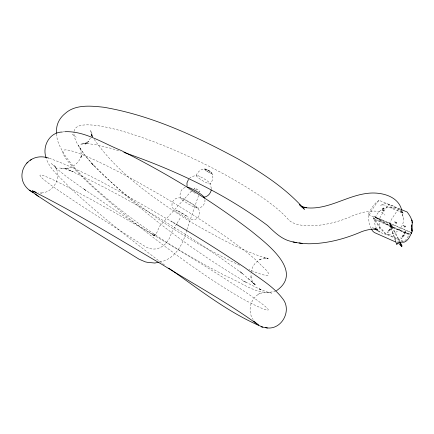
<?xml version="1.0" encoding="UTF-8"?>
<svg xmlns="http://www.w3.org/2000/svg" width="434" height="434" viewBox="0 0 434 434"><rect width="100%" height="100%" fill="white"/><g stroke="black" fill="none" stroke-linecap="round" stroke-linejoin="round"><path stroke-width="0.33" stroke-dasharray="2.17 1.63" d="M91.487 136.005L91.536 134.177L90.473 130.037L92.648 136.406M382.408 209.66L383.189 207.951A2.729 1.877 -18.5 0 1 383.835 208.721L383.835 209.882L383.141 210.919A2.718 1.866 -18.7 0 1 382.484 210.154L382.381 209.524M383.911 209.215L383.141 210.919M91.699 136.477L92.149 133.189L91.205 136.243M251.161 272.351C251.747 266.66 255.577 261.713 260.568 259.082L259.071 259.836L263.275 258.425L267.702 258.17L264.192 257.888L268.32 258.772C240.686 250.841 215.644 235.863 190.667 221.991C155.052 199.249 118.656 174.457 94.183 139.347M382.441 209.394L383.189 207.951M186.631 230.275C183.284 244.168 174.886 259.537 159.511 262.033M186.848 229.64L198.604 195.398M391.425 225.544L391.153 226.212A8.089 2.924 -65.5 0 1 389.092 229.966L387.22 232.06L387.877 232.347L388.593 231.87L390.562 229.472A7.297 2.626 -65.5 0 0 391.978 226.787L392.265 226.081L391.425 225.544L392.265 226.081M392.086 225.826L391.81 226.499A8.089 2.919 -65.5 0 1 389.754 230.253L387.877 232.347M391.604 225.794L391.316 226.499A7.297 2.631 -65.5 0 1 389.906 229.185L387.22 232.06M405.014 231.441L404.738 232.119A8.175 2.826 -65.4 0 1 402.665 235.912L400.799 238.044L401.472 238.342L402.177 237.848L404.141 235.412A7.378 2.539 -65.4 0 0 405.568 232.695L405.861 231.984L405.014 231.441L405.861 231.984M405.687 231.734L405.41 232.412A8.181 2.821 -65.4 0 1 403.338 236.21L401.472 238.342M405.188 231.691L404.895 232.402A7.373 2.544 -65.4 0 1 403.468 235.119L400.799 238.044M196.157 175.553C197.454 172.059 200.768 168.859 204.696 169M410.141 233.134L410.591 232.206L374.244 216.474L373.186 218.28L379.598 227.568L385.121 233.796L403.506 241.939M368.395 214.542L389.233 223.792L391.853 218.785L396.182 212.291L399.096 208.721L400.381 210.175M369.22 215.118L371.808 210.197L376.126 203.828L379.056 200.34L399.096 208.721L401.656 211.96M395.401 240.924L391.164 228.962L389.716 223.792L390.02 223.282A525.894 111.543 37.6 0 1 397.625 237.029L398.564 238.879A525.894 111.543 37.6 0 1 399.47 240.702M176.665 223.955L171.517 232.586A23.523 18.689 -90 0 1 145.341 246.583A693.548 43.053 29.3 0 1 75.977 202.168A147.045 6.667 30.7 0 1 125.746 218.882A125.475 5.837 30.7 0 1 244.223 291.312A125.475 5.837 30.7 0 1 252.897 304.196A129.983 14.322 37.4 0 1 130.037 219.094A129.983 14.322 37.4 0 1 63.711 150.245A117.5 12.233 31 0 1 157.271 193.222A117.5 12.233 31 0 1 261.507 265.63A119.779 10.183 30.9 0 1 248.888 269.492M177.012 223.38L180.441 217.629M373.186 218.28L409.517 234.072C407.586 236.601 406.891 240.463 403.392 241.331L385.511 233.421L380.526 227.758L374.336 218.779L374.981 217.884L375.638 217.081L389.813 226.06L407.716 233.85L409.761 233.714L410.591 232.206M90.484 138.001L88.4 141.218L85.026 144.207L88.975 141.386L84.863 143.383L80.328 144.202L87.901 143.567L83.426 143.117L95.241 144.587L110.8 148.292L120.185 151.238M403.419 225.832L403.669 225.458M405.128 226.966A1.025 0.45 32.9 0 0 404.076 225.805A1.025 0.45 32.9 0 0 403.615 226.429A1.025 0.45 32.9 0 0 405.128 226.966L405.372 226.591A1.025 0.45 32.9 0 0 404.32 225.425A1.025 0.45 32.9 0 0 403.864 226.054A1.025 0.45 32.9 0 0 405.372 226.591M396.388 223.271A1.014 0.445 33.3 0 0 395.396 222.11A1.014 0.445 33.3 0 0 394.886 222.691A1.014 0.445 33.3 0 0 396.388 223.271L396.654 222.864A1.014 0.445 33.3 0 0 395.667 221.703A1.014 0.445 33.3 0 0 395.157 222.289A1.014 0.445 33.3 0 0 396.66 222.864M394.723 222.116L394.994 221.709M191.41 191.106L159.202 226.64L157.358 231.653L155.925 233.877L154.103 235.602L155.502 234.311L153.663 235.282L155.708 234.707L153.848 235.06L151.976 234.821L154.119 235.174C130.026 220.743 106.932 204.539 83.605 188.866L86.019 190.537C74.957 182.627 63.375 175.211 53.724 165.549L56.523 168.967L55.14 166.477C62.425 177.479 53.23 193.309 40.188 192.989L41.555 193.097L38.572 192.761M189.305 178.493L191.584 176.681L196.385 175.331M379.056 200.34C374.032 203.508 370.934 209.036 368.157 214.141L369.128 223.081L371.119 228.474M395.374 207.729L392.982 208.895L388.994 204.495L386.076 208.027L381.752 214.456L379.142 219.42L379.837 229.174M185.269 187.434C179.307 189.229 177.951 198.181 183.87 200.996A8.946 1.004 30.8 0 0 191.182 205.57L194.546 207.246A8.647 0.971 30.8 0 0 196.732 207.723L194.459 205.58A8.94 1.004 30.8 0 0 187.011 200.92L183.615 199.233A8.647 0.971 30.8 0 0 181.515 198.821L181.83 199.298M275.845 290.91C258.485 296.883 242.318 282.659 227.047 276.583C185.464 255.208 145.319 230.714 109.341 200.714L108.039 199.602C91.992 185.785 75.793 171.587 63.95 153.842C60.603 147.625 56.398 141.186 56.778 133.851M62.919 131.941L64.123 131.8M205.103 169.032L208.689 170.204L211.754 173.09A4.128 0.656 30.9 0 1 210.002 172.938M196.483 207.875C201.24 209.172 205.819 203.953 204.908 199.342M49.308 158.258C92.035 173.844 130.894 198.463 170.345 220.765M389.233 223.792L393.009 225.208M400.354 209.166C394.034 207.354 387.199 200.676 380.651 205.477L383.168 204.767L402.329 212.823M376.159 217.467L410.461 232.32M374.911 219.599L409.197 234.517M408.611 234.398L389.596 226.119L374.244 216.474M177.392 210.658L176.28 210.137L182.351 213.295L188.253 217.152L187.417 216.533M374.216 228.441L372.643 227.666L373.186 228.04M204.723 169.396A4.128 0.656 30.9 0 1 206.448 169.531L207.333 169.965M206.427 169.531A4.161 0.662 30.9 0 0 204.685 169.396L205.076 169.792A4.291 0.684 30.9 0 0 209.128 172.526L210.013 172.965M177.989 210.962L186.474 215.937M172.656 222.137L173.812 222.821M51.103 163.455L55.096 166.293M72.266 134.296L76.2 137.149M164.415 264.908C131.621 240.436 99.391 215.085 69.391 187.217C61.411 178.184 50.279 170.296 46.232 158.513M188.676 188.877L189.549 189.582M247.765 278.281L255.973 285.306L239.704 271.239L243.002 274.06C188.622 233.953 130.308 198.745 69.104 170.079L73.313 171.739L64.227 168.495L59.664 168.023L69.001 169L64.498 168.533C72.527 168.332 79.889 162.522 81.7 154.656L80.903 158.318L81.294 153.842L80.48 149.426L78.511 145.363L83.572 153.891L93.587 165.571L91.324 163.07C137.573 209.242 190.13 249.203 246.366 282.442L243.55 281.026L261.745 290.194L258.36 288.491L266.449 291.762L271.657 293.156L267.192 292.31L262.662 292.662L258.387 294.192L259.7 293.574C250.499 298.18 247.082 311.097 253.103 319.489M252.458 282.29L254.921 284.97L252.3 281.107L250.781 276.708L251.243 278.221L250.912 273.637M92.453 136.547L91.075 134.307L93.088 137.681M211.358 188.703L210.268 183.777C212.92 180.891 213.973 175.944 211.407 172.699A4.259 0.678 30.9 0 0 207.392 169.971M212.514 174.745L212.107 173.746M395.689 240.431L392.553 231.892L390.02 223.282M402.394 213.886L403.403 218.172M239.519 265.223A119.779 10.183 30.9 0 1 200.096 244.792A121.341 27.483 34.3 0 1 74.002 131.903M74.089 131.323A121.341 27.483 34.3 0 1 78.863 126.023A120.907 24.141 25.3 0 1 182.117 153.479A120.907 24.141 25.3 0 1 288.198 219.365A47.425 19.389 -16.4 0 0 351.882 216.11A23.973 9.429 -16.3 0 1 384.947 215.08M195.289 189.251A3.38 0.445 30.8 0 1 195.213 188.389A3.38 0.445 30.8 0 1 199.694 191.199A3.38 0.445 30.8 0 1 197.443 190.602M196.683 190.163A3.38 0.445 30.8 0 1 195.951 189.707M376.647 228.593A14.696 13.313 -27.1 0 1 387.079 207.485A14.696 13.313 -27.1 0 1 403.029 223.13A14.696 13.313 -27.1 0 1 380.374 232.255M209.128 172.504A4.259 0.678 30.9 0 1 205.081 169.792M195.208 193.38A9.608 1.231 30.8 0 1 193.64 192.419M192.636 191.774A9.608 1.231 30.8 0 1 190.38 190.222M207.376 169.971A4.291 0.684 30.9 0 1 211.488 172.732M389.716 223.792A525.959 111.278 37.6 0 1 397.332 237.528L398.276 239.378A525.959 111.278 37.6 0 1 399.182 241.201M383.108 210.788A2.718 1.866 -18.7 0 1 382.457 210.018M383.217 208.081A2.729 1.877 -18.5 0 1 383.868 208.857M172.048 203.475C170.844 210.902 180.039 213.43 184.775 216.902C189.191 220.429 197.101 221.79 199.304 215.031C201.588 207.132 191.627 203.996 186.615 200.524C182.009 196.58 173.611 196.51 172.048 203.475M199.678 176.399L198.208 175.765A8.024 1.177 30.9 0 0 196.407 176.058L198.235 177.739A8.284 1.221 30.9 0 0 204.984 182.025L208.141 183.511A8.018 1.177 30.9 0 0 210.051 183.294L208.26 181.624A8.284 1.215 30.9 0 0 201.392 177.256L199.678 176.399"/><path stroke-width="0.65" d="M411.329 226.505L411.437 224.839L412.137 231.593C410.168 235.499 408.54 240.62 404.108 242.205L397.609 242.069M412.3 221.595L412.002 231.219L411.665 228.859M411.709 220.667L411.747 220.461A2.479 0.537 81.1 0 1 412.007 220.141L412.116 222.761A2.306 0.499 81.1 0 1 412.061 222.908M211.266 189.918C210.674 193.662 207.436 197.031 203.573 197.242M395.634 241.488L396.817 244.32L398.059 242.704L401.694 246.501L401.982 246.007A525.905 111.543 37.6 0 0 400.343 242.498M396.817 244.32L397.105 243.832M188.481 179.47L186.951 182.931L187.092 186.468M411.269 233.443L411.768 232.716M48.711 158.117C25.27 150.235 10.53 180.799 33.277 192.696M26.74 163.092L27.922 162.191M30.429 160.26L31.72 159.278M276.469 290.699C304.315 271.413 266.27 243.431 251.72 231.414C211.032 200.079 166.808 173.492 120.983 150.392C103.097 143.274 84.614 130.759 64.726 131.724M412.007 220.141L411.823 220.184A2.479 0.537 81.1 0 0 411.676 220.244M158.855 262.174L154.895 263.042L147.495 262.331L145.368 261.886L139.01 259.179L56.333 208.011L38.452 196.363L29.642 190.092M62.322 132.028C49.433 132.099 41.924 146.459 46.118 157.878M265.63 327.67C281.362 331.066 292.63 310.397 282.436 298.397C272.682 285.518 257.877 277.548 245.205 267.881C222.62 252.637 199.542 238.125 176.123 224.194M123.94 152.421C174.712 170.036 224.307 193.163 267.49 225.452C273.653 231.3 279.718 237.534 287.878 240.501C294.502 242.666 301.489 243.523 308.438 243.767C326.894 243.762 345.046 238.879 361.891 231.566C366.898 229.814 372.269 228.631 377.591 229.293L374.721 228.897M293.064 241.998L296.574 242.552M299.08 242.931L302.173 243.42M168.755 268.152C199.022 289.136 228.539 312.985 262.776 327.117M261.138 326.829L267.474 327.99M395.537 241.933L374.32 232.516L372.703 231.089L371.39 229.043M301.245 206.421L306.578 207.734L304.088 207.485C326.639 211.005 345.708 195.908 367.294 193.38C381.123 191.535 400.392 196.233 402.106 212.665M36.217 192.338L32.284 190.814C76.596 212.98 118.742 239.264 161.551 264.154C193.933 284.259 227.633 302.601 258.458 325.05L253.749 321.008M375.339 229.087L376.311 229.472L375.264 228.957M400.973 209.427L407.163 212.014C409.159 214.678 411.253 217.662 411.937 220.977M301.212 206.568L303.556 207.696L301.375 206.465L299.503 204.685L304.424 209.34C285.914 188.177 261.957 172.835 237.832 158.833C195.691 136.059 151.314 115.352 103.759 107.247C91.08 105.874 75.364 104.16 65.149 113.513C59.192 118.276 55.552 125.551 56.762 133.233M374.862 229.011L379.886 231.924M170.92 221.107L172.076 221.79M173.812 222.821L174.967 223.505M35.083 193.944L38.452 196.363M401.076 245.058L401.982 246.007M401.667 211.629L402.953 213.089M204.517 198.11L203.595 196.531L201.479 194.66A9.602 1.231 30.8 0 0 193.493 189.625L189.821 187.851A9.288 1.194 30.8 0 0 187.515 187.504M399.475 241.803A525.97 111.283 37.6 0 1 401.694 246.501"/></g></svg>
